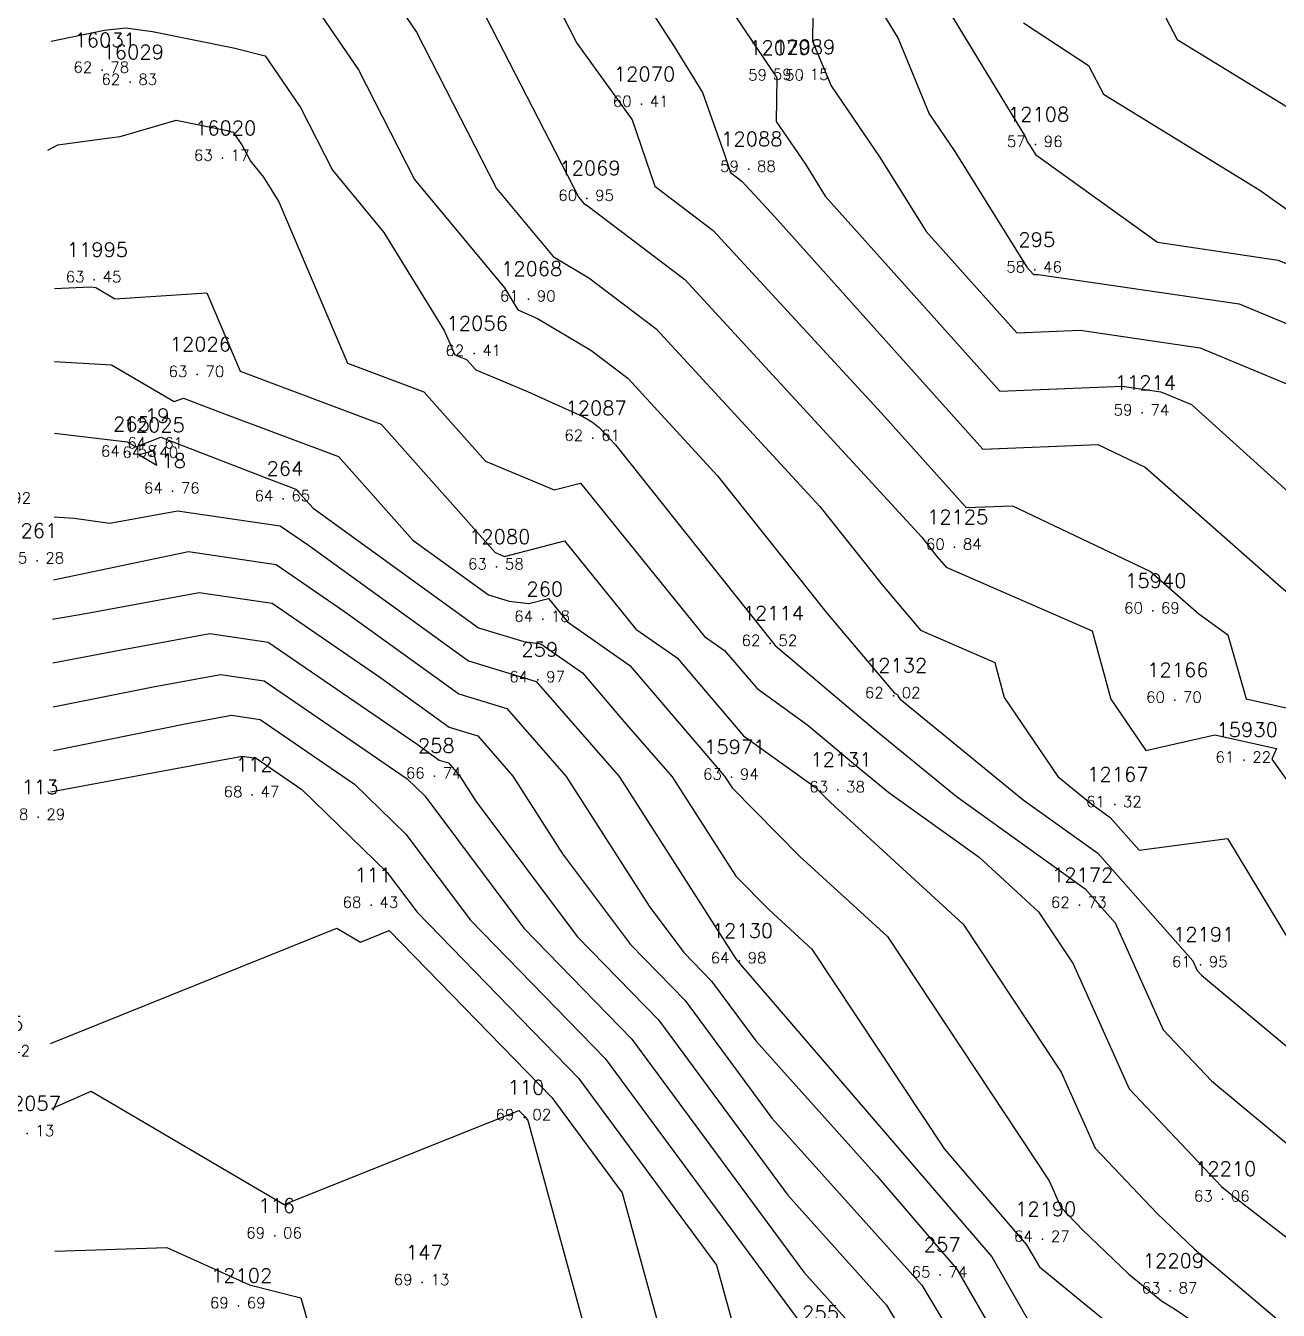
# Model space of a CAD drawing. Header units: millimetres. Extents: x 1412565 to 1412813, y 4931476 to 4931699.
# Drawn here: x 1412628.52 to 1412651.28, y 4931572.84 to 4931596.19 of the extents above; entities that cross this region are included whole.
import ezdxf
from ezdxf.enums import TextEntityAlignment as Align

# ---------------------------------------------------------------- set-up
doc = ezdxf.new("R2010")
doc.units = ezdxf.units.MM
for name, color, linetype in [('CIVIL', 50, 'Continuous'), ('CIVIL-DRAW', 80, 'Continuous'), ('CIVIL-NONAME', 130, 'Continuous'), ('CIVIL-TEXT', 240, 'Continuous'), ('CIVIL-Z', 50, 'Continuous'), ('Tcontours0', 7, 'Continuous'), ('Tcontours1', 7, 'Continuous'), ('Tcontours2', 7, 'Continuous')]:
    doc.layers.add(name, color=color, linetype=linetype)
doc.styles.add('CIVILCADMAIN', font='TXT.SHX')
doc.styles.get("Standard").update_dxf_attribs({"font": 'arial.ttf'})

# ---------------------------------------------------------------- blocks, each defined once
blk = doc.blocks.new('CIVIL-ZZ')
at = {"layer": 'CIVIL-DRAW'}
blk.add_point((0, 0), dxfattribs=at)
at = {"layer": 'CIVIL-NONAME'}
blk.add_attdef('NAME', text='', height=1.8, dxfattribs=at).set_placement((0, 2.1), align=Align.CENTER)
at = {"layer": 'CIVIL-TEXT', "flags": 8}
blk.add_attdef('TEXT', text='', height=2, dxfattribs=at).set_placement((0.2, -3.3), align=Align.CENTER)
at = {"layer": 'CIVIL-Z'}
blk.add_attdef('Z1', text='', height=1.6, dxfattribs=at).set_placement((-0.75, -0.225), align=Align.RIGHT)
blk.add_attdef('Z2', (0.75, -0.225), '', height=1.6, dxfattribs=at)

msp = doc.modelspace()

# ---------------------------------------------------------------- linework, layer by layer
at = {"layer": 'Tcontours0'}
for points, elevation in [([(1412639.49, 4931597.075), (1412640.308, 4931595.809), (1412640.818, 4931594.976), (1412641.218, 4931593.847), (1412641.33, 4931593.521), (1412641.536, 4931593.365), (1412642.127, 4931592.721), (1412645.915, 4931588.489), (1412648.004, 4931588.573), (1412648.862, 4931588.165), (1412652.043, 4931585.36)], 60), ([(1412629.041, 4931587.264), (1412629.402, 4931587.236), (1412630.055, 4931587.144), (1412631.284, 4931587.373), (1412633.149, 4931587.097), (1412633.661, 4931586.746), (1412636.572, 4931584.642), (1412637.798, 4931584.27), (1412639.306, 4931582.538), (1412641.427, 4931579.228), (1412641.451, 4931579.196), (1412641.471, 4931579.176), (1412641.502, 4931579.134), (1412641.586, 4931579.04), (1412646.076, 4931573.807), (1412646.813, 4931572.529)], 65)]:
    msp.add_lwpolyline(points, dxfattribs=dict(at, elevation=elevation))
at = {"layer": 'Tcontours1'}
for points, elevation in [([(1412644.679, 4931597.477), (1412646.685, 4931594.173), (1412646.727, 4931594.071), (1412646.761, 4931594.021), (1412646.869, 4931593.848), (1412649.089, 4931592.252), (1412651.281, 4931591.928), (1412655.289, 4931590.265)], 58), ([(1412633.447, 4931597.031), (1412634.569, 4931595.384), (1412635.589, 4931593.395), (1412637.222, 4931591.422), (1412637.466, 4931591.026), (1412637.825, 4931590.864), (1412638.79, 4931590.292), (1412639.462, 4931589.783), (1412641.094, 4931588.008), (1412643.087, 4931585.502), (1412644.309, 4931584.056), (1412644.361, 4931584.033), (1412644.367, 4931584.009), (1412644.405, 4931583.953), (1412646.65, 4931582.119), (1412648.001, 4931581.147), (1412649.729, 4931579.189), (1412649.808, 4931579.012), (1412649.888, 4931578.928), (1412651.579, 4931577.52)], 62), ([(1412648.88, 4931597.021), (1412649.445, 4931595.939), (1412652.004, 4931594.371), (1412652.953, 4931593.56), (1412656.693, 4931592.102), (1412658.512, 4931590.11), (1412658.734, 4931589.64), (1412659.757, 4931589.582), (1412662.579, 4931589.48), (1412663.219, 4931587.974), (1412664.567, 4931588.274), (1412664.717, 4931587.878), (1412665.566, 4931586.566), (1412665.489, 4931585.952), (1412666.374, 4931585.612), (1412667.464, 4931584.936), (1412667.158, 4931581.742)], 57), ([(1412636.679, 4931596.756), (1412638.571, 4931593.066), (1412638.664, 4931592.954), (1412638.723, 4931592.919), (1412640.499, 4931591.574), (1412644.806, 4931586.889), (1412645.081, 4931586.543), (1412645.249, 4931586.344), (1412647.902, 4931585.191), (1412648.239, 4931583.948), (1412648.873, 4931583.011), (1412650.127, 4931583.301), (1412651.247, 4931583.051), (1412651.163, 4931582.856), (1412653.205, 4931580.002)], 61), ([(1412642.828, 4931596.391), (1412642.821, 4931595.909), (1412643.156, 4931595.096), (1412644.048, 4931593.786), (1412644.883, 4931592.446), (1412646.529, 4931590.606), (1412647.683, 4931590.653), (1412649.861, 4931590.332), (1412651.565, 4931589.624), (1412655.054, 4931586.472), (1412655.339, 4931585.887), (1412655.293, 4931585.049), (1412655.484, 4931583.949), (1412656.757, 4931583.713), (1412658.346, 4931583.235), (1412661.465, 4931580.012), (1412662.138, 4931579.868), (1412662.697, 4931579.345), (1412664.477, 4931579.238), (1412665.34, 4931578.197), (1412666.124, 4931576.913), (1412666.64, 4931576.096), (1412666.917, 4931575.688), (1412667.206, 4931575.34)], 59), ([(1412628.928, 4931593.928), (1412629.109, 4931594.024), (1412629.864, 4931594.129), (1412630.242, 4931594.176), (1412631.26, 4931594.47), (1412632.151, 4931594.289), (1412632.296, 4931594.252), (1412632.459, 4931594.013), (1412632.607, 4931593.724), (1412632.844, 4931593.437), (1412633.122, 4931592.986), (1412634.369, 4931590.056), (1412635.756, 4931589.535), (1412636.877, 4931588.273), (1412638.126, 4931587.749), (1412638.604, 4931587.873), (1412640.856, 4931585.087), (1412641.223, 4931584.831), (1412641.813, 4931584.139), (1412642.737, 4931583.475), (1412643.562, 4931582.778), (1412644.208, 4931582.25), (1412645.846, 4931581.072), (1412646.928, 4931580.079), (1412647.553, 4931579.136), (1412648.571, 4931576.862), (1412650.248, 4931575.09), (1412650.472, 4931574.904), (1412652.381, 4931573.425)], 63), ([(1412629.049, 4931590.085), (1412630.082, 4931590.027), (1412631.221, 4931589.356), (1412631.393, 4931589.421), (1412632.133, 4931589.136), (1412634.207, 4931588.356), (1412635.557, 4931586.837), (1412636.93, 4931585.845), (1412637.307, 4931585.731), (1412637.668, 4931585.685), (1412638.024, 4931585.777), (1412638.368, 4931585.352), (1412639.501, 4931584.561), (1412641.145, 4931582.633), (1412641.234, 4931582.53), (1412641.358, 4931582.337), (1412642.586, 4931581.095), (1412644.182, 4931579.63), (1412647.117, 4931575.194), (1412647.334, 4931574.711), (1412647.73, 4931574.293), (1412648.566, 4931573.496), (1412649.162, 4931573.007), (1412649.412, 4931572.851), (1412651.208, 4931571.627)], 64), ([(1412629.011, 4931585.4), (1412629.613, 4931585.501), (1412631.675, 4931585.885), (1412633.002, 4931585.689), (1412634.976, 4931584.334), (1412636.215, 4931583.44), (1412636.736, 4931583.282), (1412637.377, 4931582.545), (1412638.279, 4931581.137), (1412639.512, 4931579.489), (1412640.503, 4931578.47), (1412642.082, 4931576.332), (1412644.806, 4931573.293), (1412645.95, 4931571.388)], 66), ([(1412629.021, 4931583.81), (1412630.838, 4931584.168), (1412632.065, 4931584.397), (1412632.855, 4931584.28), (1412635.453, 4931582.499), (1412635.773, 4931582.188), (1412637.573, 4931579.781), (1412639.535, 4931577.765), (1412642.663, 4931573.529), (1412643.521, 4931572.572)], 67), ([(1412628.977, 4931582.264), (1412632.064, 4931582.836), (1412632.456, 4931582.909), (1412632.709, 4931582.872), (1412633.539, 4931582.302), (1412635.093, 4931580.798), (1412635.634, 4931580.074), (1412638.567, 4931577.06), (1412641.078, 4931573.659), (1412641.499, 4931572.119)], 68), ([(1412629.001, 4931576.508), (1412629.711, 4931576.821), (1412633.217, 4931574.762), (1412637.486, 4931576.471), (1412637.599, 4931576.354), (1412637.649, 4931576.287), (1412638.849, 4931571.895)], 69)]:
    msp.add_lwpolyline(points, dxfattribs=dict(at, elevation=elevation))
at = {"layer": 'Tcontours2'}
for points, elevation in [([(1412634.023, 4931598.42), (1412635.624, 4931596.07), (1412637.08, 4931593.231), (1412638.106, 4931591.991), (1412638.756, 4931591.605), (1412639.981, 4931590.678), (1412642.95, 4931587.448), (1412644.084, 4931586.023), (1412644.779, 4931585.2), (1412646.132, 4931584.612), (1412646.303, 4931583.978), (1412647.276, 4931582.539), (1412647.87, 4931582.054), (1412648.228, 4931581.796), (1412648.756, 4931581.199), (1412650.357, 4931581.413), (1412651.502, 4931579.516)], 61.5), ([(1412637.735, 4931597.441), (1412638.539, 4931595.873), (1412639.545, 4931594.475), (1412639.956, 4931593.273), (1412641.017, 4931592.469), (1412644.075, 4931589.143), (1412645.609, 4931587.43), (1412646.454, 4931587.464), (1412648.962, 4931586.27), (1412649.838, 4931585.498), (1412650.366, 4931585.117), (1412650.701, 4931583.95), (1412652.582, 4931583.53)], 60.5), ([(1412643.673, 4931597.115), (1412644.377, 4931595.957), (1412644.941, 4931594.584), (1412645.405, 4931593.903), (1412646.714, 4931591.802), (1412646.835, 4931591.665), (1412646.921, 4931591.669), (1412650.571, 4931591.13), (1412653.427, 4931589.945), (1412655.594, 4931587.986), (1412656.22, 4931586.705), (1412656.131, 4931585.085), (1412656.876, 4931584.944), (1412656.692, 4931584.818), (1412659.915, 4931583.849), (1412661.301, 4931582.416), (1412663.657, 4931581.912), (1412664.989, 4931580.668), (1412665.252, 4931580.023), (1412665.321, 4931579.867), (1412666.672, 4931577.655), (1412667.19, 4931576.316)], 58.5), ([(1412641.35, 4931596.468), (1412642.17, 4931595.24), (1412642.16, 4931594.449), (1412642.691, 4931593.669), (1412643.052, 4931593.09), (1412646.222, 4931589.548), (1412648.444, 4931589.638), (1412649.151, 4931589.533), (1412649.704, 4931589.304), (1412653.152, 4931586.188)], 59.5), ([(1412628.989, 4931595.907), (1412629.954, 4931596.106), (1412630.345, 4931596.153), (1412630.83, 4931596.085), (1412632.301, 4931595.787), (1412632.872, 4931595.642), (1412633.514, 4931594.699), (1412634.098, 4931593.56), (1412635.033, 4931592.429), (1412636.129, 4931590.65), (1412636.319, 4931590.203), (1412636.531, 4931590.124), (1412636.702, 4931589.932), (1412637.642, 4931589.537), (1412638.649, 4931589.082), (1412638.823, 4931588.979), (1412638.944, 4931588.887), (1412639.238, 4931588.567), (1412642.09, 4931584.981), (1412642.14, 4931584.922), (1412643.934, 4931583.406), (1412645.429, 4931582.185), (1412647.774, 4931580.499), (1412648.319, 4931579.882), (1412649.19, 4931577.937), (1412650.068, 4931577.009), (1412652.152, 4931575.274)], 62.5), ([(1412646.654, 4931596.243), (1412647.833, 4931595.463), (1412648.104, 4931594.945), (1412650.949, 4931593.202), (1412651.512, 4931592.797), (1412651.991, 4931592.726), (1412654.067, 4931591.865), (1412656.536, 4931590.902), (1412657.018, 4931590.375), (1412657.98, 4931588.34), (1412661.948, 4931585.805), (1412662.774, 4931585.478), (1412664.636, 4931585.328), (1412664.902, 4931585.053), (1412666.263, 4931584.209), (1412666.374, 4931582.488), (1412667.049, 4931580.83), (1412667.391, 4931579.869)], 57.5), ([(1412629.049, 4931591.411), (1412629.697, 4931591.442), (1412629.798, 4931591.43), (1412630.144, 4931591.226), (1412631.814, 4931591.333), (1412632.42, 4931589.909), (1412634.981, 4931588.945), (1412637.052, 4931586.615), (1412637.224, 4931586.543), (1412638.314, 4931586.825), (1412639.612, 4931585.22), (1412640.362, 4931584.696), (1412641.567, 4931583.283), (1412642.866, 4931582.349), (1412643.146, 4931582.067), (1412645.555, 4931579.854), (1412647.335, 4931577.165), (1412647.953, 4931575.786), (1412649.081, 4931574.595), (1412649.754, 4931573.953), (1412651.414, 4931572.551)], 63.5), ([(1412629.046, 4931588.783), (1412630.365, 4931588.624), (1412630.522, 4931588.532), (1412630.981, 4931588.707), (1412632.954, 4931587.947), (1412633.432, 4931587.767), (1412633.744, 4931587.416), (1412636.751, 4931585.244), (1412637.576, 4931584.993), (1412637.884, 4931584.954), (1412638.64, 4931584.427), (1412639.436, 4931583.492), (1412640.27, 4931582.534), (1412641.425, 4931580.732), (1412642.027, 4931580.123), (1412642.808, 4931579.405), (1412645.215, 4931575.769), (1412646.709, 4931574.028), (1412646.941, 4931573.625), (1412648.554, 4931572.304)], 64.5), ([(1412630.583, 4931588.391), (1412630.908, 4931588.199), (1412630.843, 4931588.461), (1412630.583, 4931588.391)], 64.5), ([(1412629.026, 4931586.113), (1412631.479, 4931586.629), (1412633.075, 4931586.393), (1412634.318, 4931585.54), (1412636.393, 4931584.041), (1412637.267, 4931583.776), (1412638.341, 4931582.541), (1412639.853, 4931580.183), (1412640.482, 4931579.342), (1412640.987, 4931578.823), (1412641.792, 4931577.733), (1412643.987, 4931575.283), (1412645.444, 4931573.586), (1412646.684, 4931571.432)], 65.5), ([(1412629.016, 4931584.606), (1412630.225, 4931584.835), (1412631.87, 4931585.141), (1412632.929, 4931584.985), (1412635.634, 4931583.129), (1412636.036, 4931582.839), (1412636.205, 4931582.787), (1412636.413, 4931582.548), (1412636.705, 4931582.092), (1412638.543, 4931579.635), (1412640.019, 4931578.118), (1412642.373, 4931574.93), (1412644.163, 4931572.932), (1412645.615, 4931570.515)], 66.5), ([(1412629.026, 4931583.012), (1412631.451, 4931583.502), (1412632.261, 4931583.653), (1412632.782, 4931583.576), (1412634.496, 4931582.401), (1412635.433, 4931581.493), (1412636.603, 4931579.928), (1412639.051, 4931577.412), (1412642.793, 4931572.345)], 67.5), ([(1412628.975, 4931577.685), (1412634.175, 4931579.785), (1412634.606, 4931579.532), (1412635.13, 4931579.742), (1412638.083, 4931576.707), (1412639.363, 4931574.973), (1412640.174, 4931572.007)], 68.5), ([(1412629.05, 4931573.915), (1412631.087, 4931573.982), (1412632.589, 4931573.303), (1412633.523, 4931573.063), (1412634.074, 4931571.125)], 69.5)]:
    msp.add_lwpolyline(points, dxfattribs=dict(at, elevation=elevation))

# ---------------------------------------------------------------- block references
at = {"layer": 'CIVIL'}
ref = msp.add_blockref('CIVIL-ZZ', (1412629.91, 4931595.38, 62.78), dxfattribs=dict(at, xscale=0.2, yscale=0.2))
ref.add_attrib('Z2', '78', (1412630.06, 4931595.335), dxfattribs={"layer": 'CIVIL-Z', "height": 0.2, "style": 'CIVILCADMAIN'})
ref.add_attrib('Z1', '62', (1412629.39, 4931595.335), dxfattribs={"layer": 'CIVIL-Z', "height": 0.2, "style": 'CIVILCADMAIN'})
ref.add_attrib('NAME', '16031', (1412629.41, 4931595.8), dxfattribs={"layer": 'CIVIL-NONAME', "height": 0.26, "style": 'CIVILCADMAIN'})
ref = msp.add_blockref('CIVIL-ZZ', (1412630.42, 4931595.16, 62.83), dxfattribs=dict(at, xscale=0.2, yscale=0.2))
ref.add_attrib('Z2', '83', (1412630.57, 4931595.115), dxfattribs={"layer": 'CIVIL-Z', "height": 0.2, "style": 'CIVILCADMAIN'})
ref.add_attrib('Z1', '62', (1412629.9, 4931595.115), dxfattribs={"layer": 'CIVIL-Z', "height": 0.2, "style": 'CIVILCADMAIN'})
ref.add_attrib('NAME', '16029', (1412629.92, 4931595.58), dxfattribs={"layer": 'CIVIL-NONAME', "height": 0.26, "style": 'CIVILCADMAIN'})
ref = msp.add_blockref('CIVIL-ZZ', (1412642.17, 4931595.24, 59.5), dxfattribs=dict(at, xscale=0.2, yscale=0.2))
ref.add_attrib('Z2', '50', (1412642.32, 4931595.195), dxfattribs={"layer": 'CIVIL-Z', "height": 0.2, "style": 'CIVILCADMAIN'})
ref.add_attrib('Z1', '59', (1412641.65, 4931595.195), dxfattribs={"layer": 'CIVIL-Z', "height": 0.2, "style": 'CIVILCADMAIN'})
ref.add_attrib('NAME', '12079', (1412641.67, 4931595.66), dxfattribs={"layer": 'CIVIL-NONAME', "height": 0.26, "style": 'CIVILCADMAIN'})
ref = msp.add_blockref('CIVIL-ZZ', (1412642.62, 4931595.25, 59.15), dxfattribs=dict(at, xscale=0.2, yscale=0.2))
ref.add_attrib('Z2', '15', (1412642.77, 4931595.205), dxfattribs={"layer": 'CIVIL-Z', "height": 0.2, "style": 'CIVILCADMAIN'})
ref.add_attrib('Z1', '59', (1412642.1, 4931595.205), dxfattribs={"layer": 'CIVIL-Z', "height": 0.2, "style": 'CIVILCADMAIN'})
ref.add_attrib('NAME', '12089', (1412642.12, 4931595.67), dxfattribs={"layer": 'CIVIL-NONAME', "height": 0.26, "style": 'CIVILCADMAIN'})
ref = msp.add_blockref('CIVIL-ZZ', (1412639.71, 4931594.76, 60.41), dxfattribs=dict(at, xscale=0.2, yscale=0.2))
ref.add_attrib('Z2', '41', (1412639.86, 4931594.715), dxfattribs={"layer": 'CIVIL-Z', "height": 0.2, "style": 'CIVILCADMAIN'})
ref.add_attrib('Z1', '60', (1412639.19, 4931594.715), dxfattribs={"layer": 'CIVIL-Z', "height": 0.2, "style": 'CIVILCADMAIN'})
ref.add_attrib('NAME', '12070', (1412639.21, 4931595.18), dxfattribs={"layer": 'CIVIL-NONAME', "height": 0.26, "style": 'CIVILCADMAIN'})
ref = msp.add_blockref('CIVIL-ZZ', (1412646.87, 4931594.03, 57.96), dxfattribs=dict(at, xscale=0.2, yscale=0.2))
ref.add_attrib('Z2', '96', (1412647.02, 4931593.985), dxfattribs={"layer": 'CIVIL-Z', "height": 0.2, "style": 'CIVILCADMAIN'})
ref.add_attrib('Z1', '57', (1412646.35, 4931593.985), dxfattribs={"layer": 'CIVIL-Z', "height": 0.2, "style": 'CIVILCADMAIN'})
ref.add_attrib('NAME', '12108', (1412646.37, 4931594.45), dxfattribs={"layer": 'CIVIL-NONAME', "height": 0.26, "style": 'CIVILCADMAIN'})
ref = msp.add_blockref('CIVIL-ZZ', (1412632.1, 4931593.78, 63.17), dxfattribs=dict(at, xscale=0.2, yscale=0.2))
ref.add_attrib('Z2', '17', (1412632.25, 4931593.735), dxfattribs={"layer": 'CIVIL-Z', "height": 0.2, "style": 'CIVILCADMAIN'})
ref.add_attrib('Z1', '63', (1412631.58, 4931593.735), dxfattribs={"layer": 'CIVIL-Z', "height": 0.2, "style": 'CIVILCADMAIN'})
ref.add_attrib('NAME', '16020', (1412631.6, 4931594.2), dxfattribs={"layer": 'CIVIL-NONAME', "height": 0.26, "style": 'CIVILCADMAIN'})
ref = msp.add_blockref('CIVIL-ZZ', (1412641.66, 4931593.58, 59.88), dxfattribs=dict(at, xscale=0.2, yscale=0.2))
ref.add_attrib('Z2', '88', (1412641.81, 4931593.535), dxfattribs={"layer": 'CIVIL-Z', "height": 0.2, "style": 'CIVILCADMAIN'})
ref.add_attrib('Z1', '59', (1412641.14, 4931593.535), dxfattribs={"layer": 'CIVIL-Z', "height": 0.2, "style": 'CIVILCADMAIN'})
ref.add_attrib('NAME', '12088', (1412641.16, 4931594), dxfattribs={"layer": 'CIVIL-NONAME', "height": 0.26, "style": 'CIVILCADMAIN'})
ref = msp.add_blockref('CIVIL-ZZ', (1412638.72, 4931593.05, 60.95), dxfattribs=dict(at, xscale=0.2, yscale=0.2))
ref.add_attrib('Z2', '95', (1412638.87, 4931593.005), dxfattribs={"layer": 'CIVIL-Z', "height": 0.2, "style": 'CIVILCADMAIN'})
ref.add_attrib('Z1', '60', (1412638.2, 4931593.005), dxfattribs={"layer": 'CIVIL-Z', "height": 0.2, "style": 'CIVILCADMAIN'})
ref.add_attrib('NAME', '12069', (1412638.22, 4931593.47), dxfattribs={"layer": 'CIVIL-NONAME', "height": 0.26, "style": 'CIVILCADMAIN'})
ref = msp.add_blockref('CIVIL-ZZ', (1412646.86, 4931591.75, 58.46), dxfattribs=dict(at, xscale=0.2, yscale=0.2))
ref.add_attrib('Z2', '46', (1412647.01, 4931591.705), dxfattribs={"layer": 'CIVIL-Z', "height": 0.2, "style": 'CIVILCADMAIN'})
ref.add_attrib('Z1', '58', (1412646.34, 4931591.705), dxfattribs={"layer": 'CIVIL-Z', "height": 0.2, "style": 'CIVILCADMAIN'})
ref.add_attrib('NAME', '295', (1412646.56, 4931592.17), dxfattribs={"layer": 'CIVIL-NONAME', "height": 0.26, "style": 'CIVILCADMAIN'})
ref = msp.add_blockref('CIVIL-ZZ', (1412629.77, 4931591.57, 63.45), dxfattribs=dict(at, xscale=0.2, yscale=0.2))
ref.add_attrib('Z2', '45', (1412629.92, 4931591.525), dxfattribs={"layer": 'CIVIL-Z', "height": 0.2, "style": 'CIVILCADMAIN'})
ref.add_attrib('Z1', '63', (1412629.25, 4931591.525), dxfattribs={"layer": 'CIVIL-Z', "height": 0.2, "style": 'CIVILCADMAIN'})
ref.add_attrib('NAME', '11995', (1412629.27, 4931591.99), dxfattribs={"layer": 'CIVIL-NONAME', "height": 0.26, "style": 'CIVILCADMAIN'})
ref = msp.add_blockref('CIVIL-ZZ', (1412637.66, 4931591.22, 61.9), dxfattribs=dict(at, xscale=0.2, yscale=0.2))
ref.add_attrib('Z2', '90', (1412637.81, 4931591.175), dxfattribs={"layer": 'CIVIL-Z', "height": 0.2, "style": 'CIVILCADMAIN'})
ref.add_attrib('Z1', '61', (1412637.14, 4931591.175), dxfattribs={"layer": 'CIVIL-Z', "height": 0.2, "style": 'CIVILCADMAIN'})
ref.add_attrib('NAME', '12068', (1412637.16, 4931591.64), dxfattribs={"layer": 'CIVIL-NONAME', "height": 0.26, "style": 'CIVILCADMAIN'})
ref = msp.add_blockref('CIVIL-ZZ', (1412636.67, 4931590.23, 62.41), dxfattribs=dict(at, xscale=0.2, yscale=0.2))
ref.add_attrib('Z2', '41', (1412636.82, 4931590.185), dxfattribs={"layer": 'CIVIL-Z', "height": 0.2, "style": 'CIVILCADMAIN'})
ref.add_attrib('Z1', '62', (1412636.15, 4931590.185), dxfattribs={"layer": 'CIVIL-Z', "height": 0.2, "style": 'CIVILCADMAIN'})
ref.add_attrib('NAME', '12056', (1412636.17, 4931590.65), dxfattribs={"layer": 'CIVIL-NONAME', "height": 0.26, "style": 'CIVILCADMAIN'})
ref = msp.add_blockref('CIVIL-ZZ', (1412631.64, 4931589.85, 63.7), dxfattribs=dict(at, xscale=0.2, yscale=0.2))
ref.add_attrib('Z2', '70', (1412631.79, 4931589.805), dxfattribs={"layer": 'CIVIL-Z', "height": 0.2, "style": 'CIVILCADMAIN'})
ref.add_attrib('Z1', '63', (1412631.12, 4931589.805), dxfattribs={"layer": 'CIVIL-Z', "height": 0.2, "style": 'CIVILCADMAIN'})
ref.add_attrib('NAME', '12026', (1412631.14, 4931590.27), dxfattribs={"layer": 'CIVIL-NONAME', "height": 0.26, "style": 'CIVILCADMAIN'})
ref = msp.add_blockref('CIVIL-ZZ', (1412648.81, 4931589.15, 59.74), dxfattribs=dict(at, xscale=0.2, yscale=0.2))
ref.add_attrib('Z2', '74', (1412648.96, 4931589.105), dxfattribs={"layer": 'CIVIL-Z', "height": 0.2, "style": 'CIVILCADMAIN'})
ref.add_attrib('Z1', '59', (1412648.29, 4931589.105), dxfattribs={"layer": 'CIVIL-Z', "height": 0.2, "style": 'CIVILCADMAIN'})
ref.add_attrib('NAME', '11214', (1412648.31, 4931589.57), dxfattribs={"layer": 'CIVIL-NONAME', "height": 0.26, "style": 'CIVILCADMAIN'})
ref = msp.add_blockref('CIVIL-ZZ', (1412638.83, 4931588.69, 62.61), dxfattribs=dict(at, xscale=0.2, yscale=0.2))
ref.add_attrib('Z2', '61', (1412638.98, 4931588.645), dxfattribs={"layer": 'CIVIL-Z', "height": 0.2, "style": 'CIVILCADMAIN'})
ref.add_attrib('Z1', '62', (1412638.31, 4931588.645), dxfattribs={"layer": 'CIVIL-Z', "height": 0.2, "style": 'CIVILCADMAIN'})
ref.add_attrib('NAME', '12087', (1412638.33, 4931589.11), dxfattribs={"layer": 'CIVIL-NONAME', "height": 0.26, "style": 'CIVILCADMAIN'})
ref = msp.add_blockref('CIVIL-ZZ', (1412630.41, 4931588.4, 64.58), dxfattribs=dict(at, xscale=0.2, yscale=0.2))
ref.add_attrib('Z2', '58', (1412630.56, 4931588.355), dxfattribs={"layer": 'CIVIL-Z', "height": 0.2, "style": 'CIVILCADMAIN'})
ref.add_attrib('Z1', '64', (1412629.89, 4931588.355), dxfattribs={"layer": 'CIVIL-Z', "height": 0.2, "style": 'CIVILCADMAIN'})
ref.add_attrib('NAME', '265', (1412630.11, 4931588.82), dxfattribs={"layer": 'CIVIL-NONAME', "height": 0.26, "style": 'CIVILCADMAIN'})
ref = msp.add_blockref('CIVIL-ZZ', (1412630.89, 4931588.55, 64.61), dxfattribs=dict(at, xscale=0.2, yscale=0.2))
ref.add_attrib('Z2', '61', (1412631.04, 4931588.505), dxfattribs={"layer": 'CIVIL-Z', "height": 0.2, "style": 'CIVILCADMAIN'})
ref.add_attrib('Z1', '64', (1412630.37, 4931588.505), dxfattribs={"layer": 'CIVIL-Z', "height": 0.2, "style": 'CIVILCADMAIN'})
ref.add_attrib('NAME', '19', (1412630.69, 4931588.97), dxfattribs={"layer": 'CIVIL-NONAME', "height": 0.26, "style": 'CIVILCADMAIN'})
ref = msp.add_blockref('CIVIL-ZZ', (1412630.8, 4931588.38, 64.4), dxfattribs=dict(at, xscale=0.2, yscale=0.2))
ref.add_attrib('Z2', '40', (1412630.95, 4931588.335), dxfattribs={"layer": 'CIVIL-Z', "height": 0.2, "style": 'CIVILCADMAIN'})
ref.add_attrib('Z1', '64', (1412630.28, 4931588.335), dxfattribs={"layer": 'CIVIL-Z', "height": 0.2, "style": 'CIVILCADMAIN'})
ref.add_attrib('NAME', '12025', (1412630.3, 4931588.8), dxfattribs={"layer": 'CIVIL-NONAME', "height": 0.26, "style": 'CIVILCADMAIN'})
ref = msp.add_blockref('CIVIL-ZZ', (1412631.19, 4931587.73, 64.76), dxfattribs=dict(at, xscale=0.2, yscale=0.2))
ref.add_attrib('Z2', '76', (1412631.34, 4931587.685), dxfattribs={"layer": 'CIVIL-Z', "height": 0.2, "style": 'CIVILCADMAIN'})
ref.add_attrib('Z1', '64', (1412630.67, 4931587.685), dxfattribs={"layer": 'CIVIL-Z', "height": 0.2, "style": 'CIVILCADMAIN'})
ref.add_attrib('NAME', '18', (1412630.99, 4931588.15), dxfattribs={"layer": 'CIVIL-NONAME', "height": 0.26, "style": 'CIVILCADMAIN'})
ref = msp.add_blockref('CIVIL-ZZ', (1412628.13, 4931587.55, 64.92), dxfattribs=dict(at, xscale=0.2, yscale=0.2))
ref.add_attrib('Z2', '92', (1412628.28, 4931587.505), dxfattribs={"layer": 'CIVIL-Z', "height": 0.2, "style": 'CIVILCADMAIN'})
ref.add_attrib('Z1', '64', (1412627.61, 4931587.505), dxfattribs={"layer": 'CIVIL-Z', "height": 0.2, "style": 'CIVILCADMAIN'})
ref.add_attrib('NAME', '17', (1412627.93, 4931587.97), dxfattribs={"layer": 'CIVIL-NONAME', "height": 0.26, "style": 'CIVILCADMAIN'})
ref = msp.add_blockref('CIVIL-ZZ', (1412633.2, 4931587.59, 64.65), dxfattribs=dict(at, xscale=0.2, yscale=0.2))
ref.add_attrib('Z2', '65', (1412633.35, 4931587.545), dxfattribs={"layer": 'CIVIL-Z', "height": 0.2, "style": 'CIVILCADMAIN'})
ref.add_attrib('Z1', '64', (1412632.68, 4931587.545), dxfattribs={"layer": 'CIVIL-Z', "height": 0.2, "style": 'CIVILCADMAIN'})
ref.add_attrib('NAME', '264', (1412632.9, 4931588.01), dxfattribs={"layer": 'CIVIL-NONAME', "height": 0.26, "style": 'CIVILCADMAIN'})
ref = msp.add_blockref('CIVIL-ZZ', (1412645.4, 4931586.71, 60.84), dxfattribs=dict(at, xscale=0.2, yscale=0.2))
ref.add_attrib('Z2', '84', (1412645.55, 4931586.665), dxfattribs={"layer": 'CIVIL-Z', "height": 0.2, "style": 'CIVILCADMAIN'})
ref.add_attrib('Z1', '60', (1412644.88, 4931586.665), dxfattribs={"layer": 'CIVIL-Z', "height": 0.2, "style": 'CIVILCADMAIN'})
ref.add_attrib('NAME', '12125', (1412644.9, 4931587.13), dxfattribs={"layer": 'CIVIL-NONAME', "height": 0.26, "style": 'CIVILCADMAIN'})
ref = msp.add_blockref('CIVIL-ZZ', (1412628.73, 4931586.46, 65.28), dxfattribs=dict(at, xscale=0.2, yscale=0.2))
ref.add_attrib('Z2', '28', (1412628.88, 4931586.415), dxfattribs={"layer": 'CIVIL-Z', "height": 0.2, "style": 'CIVILCADMAIN'})
ref.add_attrib('Z1', '65', (1412628.21, 4931586.415), dxfattribs={"layer": 'CIVIL-Z', "height": 0.2, "style": 'CIVILCADMAIN'})
ref.add_attrib('NAME', '261', (1412628.43, 4931586.88), dxfattribs={"layer": 'CIVIL-NONAME', "height": 0.26, "style": 'CIVILCADMAIN'})
ref = msp.add_blockref('CIVIL-ZZ', (1412637.08, 4931586.35, 63.58), dxfattribs=dict(at, xscale=0.2, yscale=0.2))
ref.add_attrib('Z2', '58', (1412637.23, 4931586.305), dxfattribs={"layer": 'CIVIL-Z', "height": 0.2, "style": 'CIVILCADMAIN'})
ref.add_attrib('Z1', '63', (1412636.56, 4931586.305), dxfattribs={"layer": 'CIVIL-Z', "height": 0.2, "style": 'CIVILCADMAIN'})
ref.add_attrib('NAME', '12080', (1412636.58, 4931586.77), dxfattribs={"layer": 'CIVIL-NONAME', "height": 0.26, "style": 'CIVILCADMAIN'})
ref = msp.add_blockref('CIVIL-ZZ', (1412637.92, 4931585.4, 64.18), dxfattribs=dict(at, xscale=0.2, yscale=0.2))
ref.add_attrib('Z2', '18', (1412638.07, 4931585.355), dxfattribs={"layer": 'CIVIL-Z', "height": 0.2, "style": 'CIVILCADMAIN'})
ref.add_attrib('Z1', '64', (1412637.4, 4931585.355), dxfattribs={"layer": 'CIVIL-Z', "height": 0.2, "style": 'CIVILCADMAIN'})
ref.add_attrib('NAME', '260', (1412637.62, 4931585.82), dxfattribs={"layer": 'CIVIL-NONAME', "height": 0.26, "style": 'CIVILCADMAIN'})
ref = msp.add_blockref('CIVIL-ZZ', (1412649, 4931585.55, 60.69), dxfattribs=dict(at, xscale=0.2, yscale=0.2))
ref.add_attrib('Z2', '69', (1412649.15, 4931585.505), dxfattribs={"layer": 'CIVIL-Z', "height": 0.2, "style": 'CIVILCADMAIN'})
ref.add_attrib('Z1', '60', (1412648.48, 4931585.505), dxfattribs={"layer": 'CIVIL-Z', "height": 0.2, "style": 'CIVILCADMAIN'})
ref.add_attrib('NAME', '15940', (1412648.5, 4931585.97), dxfattribs={"layer": 'CIVIL-NONAME', "height": 0.26, "style": 'CIVILCADMAIN'})
ref = msp.add_blockref('CIVIL-ZZ', (1412642.05, 4931584.96, 62.52), dxfattribs=dict(at, xscale=0.2, yscale=0.2))
ref.add_attrib('Z2', '52', (1412642.2, 4931584.915), dxfattribs={"layer": 'CIVIL-Z', "height": 0.2, "style": 'CIVILCADMAIN'})
ref.add_attrib('Z1', '62', (1412641.53, 4931584.915), dxfattribs={"layer": 'CIVIL-Z', "height": 0.2, "style": 'CIVILCADMAIN'})
ref.add_attrib('NAME', '12114', (1412641.55, 4931585.38), dxfattribs={"layer": 'CIVIL-NONAME', "height": 0.26, "style": 'CIVILCADMAIN'})
ref = msp.add_blockref('CIVIL-ZZ', (1412637.83, 4931584.3, 64.97), dxfattribs=dict(at, xscale=0.2, yscale=0.2))
ref.add_attrib('Z2', '97', (1412637.98, 4931584.255), dxfattribs={"layer": 'CIVIL-Z', "height": 0.2, "style": 'CIVILCADMAIN'})
ref.add_attrib('Z1', '64', (1412637.31, 4931584.255), dxfattribs={"layer": 'CIVIL-Z', "height": 0.2, "style": 'CIVILCADMAIN'})
ref.add_attrib('NAME', '259', (1412637.53, 4931584.72), dxfattribs={"layer": 'CIVIL-NONAME', "height": 0.26, "style": 'CIVILCADMAIN'})
ref = msp.add_blockref('CIVIL-ZZ', (1412644.29, 4931584.01, 62.02), dxfattribs=dict(at, xscale=0.2, yscale=0.2))
ref.add_attrib('Z2', '02', (1412644.44, 4931583.965), dxfattribs={"layer": 'CIVIL-Z', "height": 0.2, "style": 'CIVILCADMAIN'})
ref.add_attrib('Z1', '62', (1412643.77, 4931583.965), dxfattribs={"layer": 'CIVIL-Z', "height": 0.2, "style": 'CIVILCADMAIN'})
ref.add_attrib('NAME', '12132', (1412643.79, 4931584.43), dxfattribs={"layer": 'CIVIL-NONAME', "height": 0.26, "style": 'CIVILCADMAIN'})
ref = msp.add_blockref('CIVIL-ZZ', (1412649.4, 4931583.93, 60.7), dxfattribs=dict(at, xscale=0.2, yscale=0.2))
ref.add_attrib('Z2', '70', (1412649.55, 4931583.885), dxfattribs={"layer": 'CIVIL-Z', "height": 0.2, "style": 'CIVILCADMAIN'})
ref.add_attrib('Z1', '60', (1412648.88, 4931583.885), dxfattribs={"layer": 'CIVIL-Z', "height": 0.2, "style": 'CIVILCADMAIN'})
ref.add_attrib('NAME', '12166', (1412648.9, 4931584.35), dxfattribs={"layer": 'CIVIL-NONAME', "height": 0.26, "style": 'CIVILCADMAIN'})
ref = msp.add_blockref('CIVIL-ZZ', (1412650.66, 4931582.84, 61.22), dxfattribs=dict(at, xscale=0.2, yscale=0.2))
ref.add_attrib('Z2', '22', (1412650.81, 4931582.795), dxfattribs={"layer": 'CIVIL-Z', "height": 0.2, "style": 'CIVILCADMAIN'})
ref.add_attrib('Z1', '61', (1412650.14, 4931582.795), dxfattribs={"layer": 'CIVIL-Z', "height": 0.2, "style": 'CIVILCADMAIN'})
ref.add_attrib('NAME', '15930', (1412650.16, 4931583.26), dxfattribs={"layer": 'CIVIL-NONAME', "height": 0.26, "style": 'CIVILCADMAIN'})
ref = msp.add_blockref('CIVIL-ZZ', (1412635.95, 4931582.55, 66.74), dxfattribs=dict(at, xscale=0.2, yscale=0.2))
ref.add_attrib('Z2', '74', (1412636.1, 4931582.505), dxfattribs={"layer": 'CIVIL-Z', "height": 0.2, "style": 'CIVILCADMAIN'})
ref.add_attrib('Z1', '66', (1412635.43, 4931582.505), dxfattribs={"layer": 'CIVIL-Z', "height": 0.2, "style": 'CIVILCADMAIN'})
ref.add_attrib('NAME', '258', (1412635.65, 4931582.97), dxfattribs={"layer": 'CIVIL-NONAME', "height": 0.26, "style": 'CIVILCADMAIN'})
ref = msp.add_blockref('CIVIL-ZZ', (1412641.35, 4931582.53, 63.94), dxfattribs=dict(at, xscale=0.2, yscale=0.2))
ref.add_attrib('Z2', '94', (1412641.5, 4931582.485), dxfattribs={"layer": 'CIVIL-Z', "height": 0.2, "style": 'CIVILCADMAIN'})
ref.add_attrib('Z1', '63', (1412640.83, 4931582.485), dxfattribs={"layer": 'CIVIL-Z', "height": 0.2, "style": 'CIVILCADMAIN'})
ref.add_attrib('NAME', '15971', (1412640.85, 4931582.95), dxfattribs={"layer": 'CIVIL-NONAME', "height": 0.26, "style": 'CIVILCADMAIN'})
ref = msp.add_blockref('CIVIL-ZZ', (1412632.64, 4931582.21, 68.47), dxfattribs=dict(at, xscale=0.2, yscale=0.2))
ref.add_attrib('Z2', '47', (1412632.79, 4931582.165), dxfattribs={"layer": 'CIVIL-Z', "height": 0.2, "style": 'CIVILCADMAIN'})
ref.add_attrib('Z1', '68', (1412632.12, 4931582.165), dxfattribs={"layer": 'CIVIL-Z', "height": 0.2, "style": 'CIVILCADMAIN'})
ref.add_attrib('NAME', '112', (1412632.34, 4931582.63), dxfattribs={"layer": 'CIVIL-NONAME', "height": 0.26, "style": 'CIVILCADMAIN'})
ref = msp.add_blockref('CIVIL-ZZ', (1412643.28, 4931582.3, 63.38), dxfattribs=dict(at, xscale=0.2, yscale=0.2))
ref.add_attrib('Z2', '38', (1412643.43, 4931582.255), dxfattribs={"layer": 'CIVIL-Z', "height": 0.2, "style": 'CIVILCADMAIN'})
ref.add_attrib('Z1', '63', (1412642.76, 4931582.255), dxfattribs={"layer": 'CIVIL-Z', "height": 0.2, "style": 'CIVILCADMAIN'})
ref.add_attrib('NAME', '12131', (1412642.78, 4931582.72), dxfattribs={"layer": 'CIVIL-NONAME', "height": 0.26, "style": 'CIVILCADMAIN'})
ref = msp.add_blockref('CIVIL-ZZ', (1412648.31, 4931582.03, 61.32), dxfattribs=dict(at, xscale=0.2, yscale=0.2))
ref.add_attrib('Z2', '32', (1412648.46, 4931581.985), dxfattribs={"layer": 'CIVIL-Z', "height": 0.2, "style": 'CIVILCADMAIN'})
ref.add_attrib('Z1', '61', (1412647.79, 4931581.985), dxfattribs={"layer": 'CIVIL-Z', "height": 0.2, "style": 'CIVILCADMAIN'})
ref.add_attrib('NAME', '12167', (1412647.81, 4931582.45), dxfattribs={"layer": 'CIVIL-NONAME', "height": 0.26, "style": 'CIVILCADMAIN'})
ref = msp.add_blockref('CIVIL-ZZ', (1412628.75, 4931581.8, 68.29), dxfattribs=dict(at, xscale=0.2, yscale=0.2))
ref.add_attrib('Z2', '29', (1412628.9, 4931581.755), dxfattribs={"layer": 'CIVIL-Z', "height": 0.2, "style": 'CIVILCADMAIN'})
ref.add_attrib('Z1', '68', (1412628.23, 4931581.755), dxfattribs={"layer": 'CIVIL-Z', "height": 0.2, "style": 'CIVILCADMAIN'})
ref.add_attrib('NAME', '113', (1412628.45, 4931582.22), dxfattribs={"layer": 'CIVIL-NONAME', "height": 0.26, "style": 'CIVILCADMAIN'})
ref = msp.add_blockref('CIVIL-ZZ', (1412634.8, 4931580.2, 68.43), dxfattribs=dict(at, xscale=0.2, yscale=0.2))
ref.add_attrib('Z2', '43', (1412634.95, 4931580.155), dxfattribs={"layer": 'CIVIL-Z', "height": 0.2, "style": 'CIVILCADMAIN'})
ref.add_attrib('Z1', '68', (1412634.28, 4931580.155), dxfattribs={"layer": 'CIVIL-Z', "height": 0.2, "style": 'CIVILCADMAIN'})
ref.add_attrib('NAME', '111', (1412634.5, 4931580.62), dxfattribs={"layer": 'CIVIL-NONAME', "height": 0.26, "style": 'CIVILCADMAIN'})
ref = msp.add_blockref('CIVIL-ZZ', (1412647.67, 4931580.2, 62.73), dxfattribs=dict(at, xscale=0.2, yscale=0.2))
ref.add_attrib('Z2', '73', (1412647.82, 4931580.155), dxfattribs={"layer": 'CIVIL-Z', "height": 0.2, "style": 'CIVILCADMAIN'})
ref.add_attrib('Z1', '62', (1412647.15, 4931580.155), dxfattribs={"layer": 'CIVIL-Z', "height": 0.2, "style": 'CIVILCADMAIN'})
ref.add_attrib('NAME', '12172', (1412647.17, 4931580.62), dxfattribs={"layer": 'CIVIL-NONAME', "height": 0.26, "style": 'CIVILCADMAIN'})
ref = msp.add_blockref('CIVIL-ZZ', (1412641.49, 4931579.19, 64.98), dxfattribs=dict(at, xscale=0.2, yscale=0.2))
ref.add_attrib('Z2', '98', (1412641.64, 4931579.145), dxfattribs={"layer": 'CIVIL-Z', "height": 0.2, "style": 'CIVILCADMAIN'})
ref.add_attrib('Z1', '64', (1412640.97, 4931579.145), dxfattribs={"layer": 'CIVIL-Z', "height": 0.2, "style": 'CIVILCADMAIN'})
ref.add_attrib('NAME', '12130', (1412640.99, 4931579.61), dxfattribs={"layer": 'CIVIL-NONAME', "height": 0.26, "style": 'CIVILCADMAIN'})
ref = msp.add_blockref('CIVIL-ZZ', (1412649.87, 4931579.12, 61.95), dxfattribs=dict(at, xscale=0.2, yscale=0.2))
ref.add_attrib('Z2', '95', (1412650.02, 4931579.075), dxfattribs={"layer": 'CIVIL-Z', "height": 0.2, "style": 'CIVILCADMAIN'})
ref.add_attrib('Z1', '61', (1412649.35, 4931579.075), dxfattribs={"layer": 'CIVIL-Z', "height": 0.2, "style": 'CIVILCADMAIN'})
ref.add_attrib('NAME', '12191', (1412649.37, 4931579.54), dxfattribs={"layer": 'CIVIL-NONAME', "height": 0.26, "style": 'CIVILCADMAIN'})
ref = msp.add_blockref('CIVIL-ZZ', (1412628.11, 4931577.5, 68.42), dxfattribs=dict(at, xscale=0.2, yscale=0.2))
ref.add_attrib('Z2', '42', (1412628.26, 4931577.455), dxfattribs={"layer": 'CIVIL-Z', "height": 0.2, "style": 'CIVILCADMAIN'})
ref.add_attrib('Z1', '68', (1412627.59, 4931577.455), dxfattribs={"layer": 'CIVIL-Z', "height": 0.2, "style": 'CIVILCADMAIN'})
ref.add_attrib('NAME', '115', (1412627.81, 4931577.92), dxfattribs={"layer": 'CIVIL-NONAME', "height": 0.26, "style": 'CIVILCADMAIN'})
ref = msp.add_blockref('CIVIL-ZZ', (1412637.58, 4931576.34, 69.02), dxfattribs=dict(at, xscale=0.2, yscale=0.2))
ref.add_attrib('Z2', '02', (1412637.73, 4931576.295), dxfattribs={"layer": 'CIVIL-Z', "height": 0.2, "style": 'CIVILCADMAIN'})
ref.add_attrib('Z1', '69', (1412637.06, 4931576.295), dxfattribs={"layer": 'CIVIL-Z', "height": 0.2, "style": 'CIVILCADMAIN'})
ref.add_attrib('NAME', '110', (1412637.28, 4931576.76), dxfattribs={"layer": 'CIVIL-NONAME', "height": 0.26, "style": 'CIVILCADMAIN'})
ref = msp.add_blockref('CIVIL-ZZ', (1412628.55, 4931576.05, 69.13), dxfattribs=dict(at, xscale=0.2, yscale=0.2))
ref.add_attrib('Z2', '13', (1412628.7, 4931576.005), dxfattribs={"layer": 'CIVIL-Z', "height": 0.2, "style": 'CIVILCADMAIN'})
ref.add_attrib('Z1', '69', (1412628.03, 4931576.005), dxfattribs={"layer": 'CIVIL-Z', "height": 0.2, "style": 'CIVILCADMAIN'})
ref.add_attrib('NAME', '12057', (1412628.05, 4931576.47), dxfattribs={"layer": 'CIVIL-NONAME', "height": 0.26, "style": 'CIVILCADMAIN'})
ref = msp.add_blockref('CIVIL-ZZ', (1412650.27, 4931574.86, 63.06), dxfattribs=dict(at, xscale=0.2, yscale=0.2))
ref.add_attrib('Z2', '06', (1412650.42, 4931574.815), dxfattribs={"layer": 'CIVIL-Z', "height": 0.2, "style": 'CIVILCADMAIN'})
ref.add_attrib('Z1', '63', (1412649.75, 4931574.815), dxfattribs={"layer": 'CIVIL-Z', "height": 0.2, "style": 'CIVILCADMAIN'})
ref.add_attrib('NAME', '12210', (1412649.77, 4931575.28), dxfattribs={"layer": 'CIVIL-NONAME', "height": 0.26, "style": 'CIVILCADMAIN'})
ref = msp.add_blockref('CIVIL-ZZ', (1412633.05, 4931574.19, 69.06), dxfattribs=dict(at, xscale=0.2, yscale=0.2))
ref.add_attrib('Z2', '06', (1412633.2, 4931574.145), dxfattribs={"layer": 'CIVIL-Z', "height": 0.2, "style": 'CIVILCADMAIN'})
ref.add_attrib('Z1', '69', (1412632.53, 4931574.145), dxfattribs={"layer": 'CIVIL-Z', "height": 0.2, "style": 'CIVILCADMAIN'})
ref.add_attrib('NAME', '116', (1412632.75, 4931574.61), dxfattribs={"layer": 'CIVIL-NONAME', "height": 0.26, "style": 'CIVILCADMAIN'})
ref = msp.add_blockref('CIVIL-ZZ', (1412647, 4931574.13, 64.27), dxfattribs=dict(at, xscale=0.2, yscale=0.2))
ref.add_attrib('Z2', '27', (1412647.15, 4931574.085), dxfattribs={"layer": 'CIVIL-Z', "height": 0.2, "style": 'CIVILCADMAIN'})
ref.add_attrib('Z1', '64', (1412646.48, 4931574.085), dxfattribs={"layer": 'CIVIL-Z', "height": 0.2, "style": 'CIVILCADMAIN'})
ref.add_attrib('NAME', '12190', (1412646.5, 4931574.55), dxfattribs={"layer": 'CIVIL-NONAME', "height": 0.26, "style": 'CIVILCADMAIN'})
ref = msp.add_blockref('CIVIL-ZZ', (1412645.14, 4931573.48, 65.74), dxfattribs=dict(at, xscale=0.2, yscale=0.2))
ref.add_attrib('Z2', '74', (1412645.29, 4931573.435), dxfattribs={"layer": 'CIVIL-Z', "height": 0.2, "style": 'CIVILCADMAIN'})
ref.add_attrib('Z1', '65', (1412644.62, 4931573.435), dxfattribs={"layer": 'CIVIL-Z', "height": 0.2, "style": 'CIVILCADMAIN'})
ref.add_attrib('NAME', '257', (1412644.84, 4931573.9), dxfattribs={"layer": 'CIVIL-NONAME', "height": 0.26, "style": 'CIVILCADMAIN'})
ref = msp.add_blockref('CIVIL-ZZ', (1412635.73, 4931573.34, 69.13), dxfattribs=dict(at, xscale=0.2, yscale=0.2))
ref.add_attrib('Z2', '13', (1412635.88, 4931573.295), dxfattribs={"layer": 'CIVIL-Z', "height": 0.2, "style": 'CIVILCADMAIN'})
ref.add_attrib('Z1', '69', (1412635.21, 4931573.295), dxfattribs={"layer": 'CIVIL-Z', "height": 0.2, "style": 'CIVILCADMAIN'})
ref.add_attrib('NAME', '147', (1412635.43, 4931573.76), dxfattribs={"layer": 'CIVIL-NONAME', "height": 0.26, "style": 'CIVILCADMAIN'})
ref = msp.add_blockref('CIVIL-ZZ', (1412649.32, 4931573.19, 63.87), dxfattribs=dict(at, xscale=0.2, yscale=0.2))
ref.add_attrib('Z2', '87', (1412649.47, 4931573.145), dxfattribs={"layer": 'CIVIL-Z', "height": 0.2, "style": 'CIVILCADMAIN'})
ref.add_attrib('Z1', '63', (1412648.8, 4931573.145), dxfattribs={"layer": 'CIVIL-Z', "height": 0.2, "style": 'CIVILCADMAIN'})
ref.add_attrib('NAME', '12209', (1412648.82, 4931573.61), dxfattribs={"layer": 'CIVIL-NONAME', "height": 0.26, "style": 'CIVILCADMAIN'})
ref = msp.add_blockref('CIVIL-ZZ', (1412632.39, 4931572.92, 69.69), dxfattribs=dict(at, xscale=0.2, yscale=0.2))
ref.add_attrib('Z2', '69', (1412632.54, 4931572.875), dxfattribs={"layer": 'CIVIL-Z', "height": 0.2, "style": 'CIVILCADMAIN'})
ref.add_attrib('Z1', '69', (1412631.87, 4931572.875), dxfattribs={"layer": 'CIVIL-Z', "height": 0.2, "style": 'CIVILCADMAIN'})
ref.add_attrib('NAME', '12102', (1412631.89, 4931573.34), dxfattribs={"layer": 'CIVIL-NONAME', "height": 0.26, "style": 'CIVILCADMAIN'})
ref = msp.add_blockref('CIVIL-ZZ', (1412642.93, 4931572.24, 67.46), dxfattribs=dict(at, xscale=0.2, yscale=0.2))
ref.add_attrib('Z2', '46', (1412643.08, 4931572.195), dxfattribs={"layer": 'CIVIL-Z', "height": 0.2, "style": 'CIVILCADMAIN'})
ref.add_attrib('Z1', '67', (1412642.41, 4931572.195), dxfattribs={"layer": 'CIVIL-Z', "height": 0.2, "style": 'CIVILCADMAIN'})
ref.add_attrib('NAME', '255', (1412642.63, 4931572.66), dxfattribs={"layer": 'CIVIL-NONAME', "height": 0.26, "style": 'CIVILCADMAIN'})

doc.saveas('drawing.dxf')
